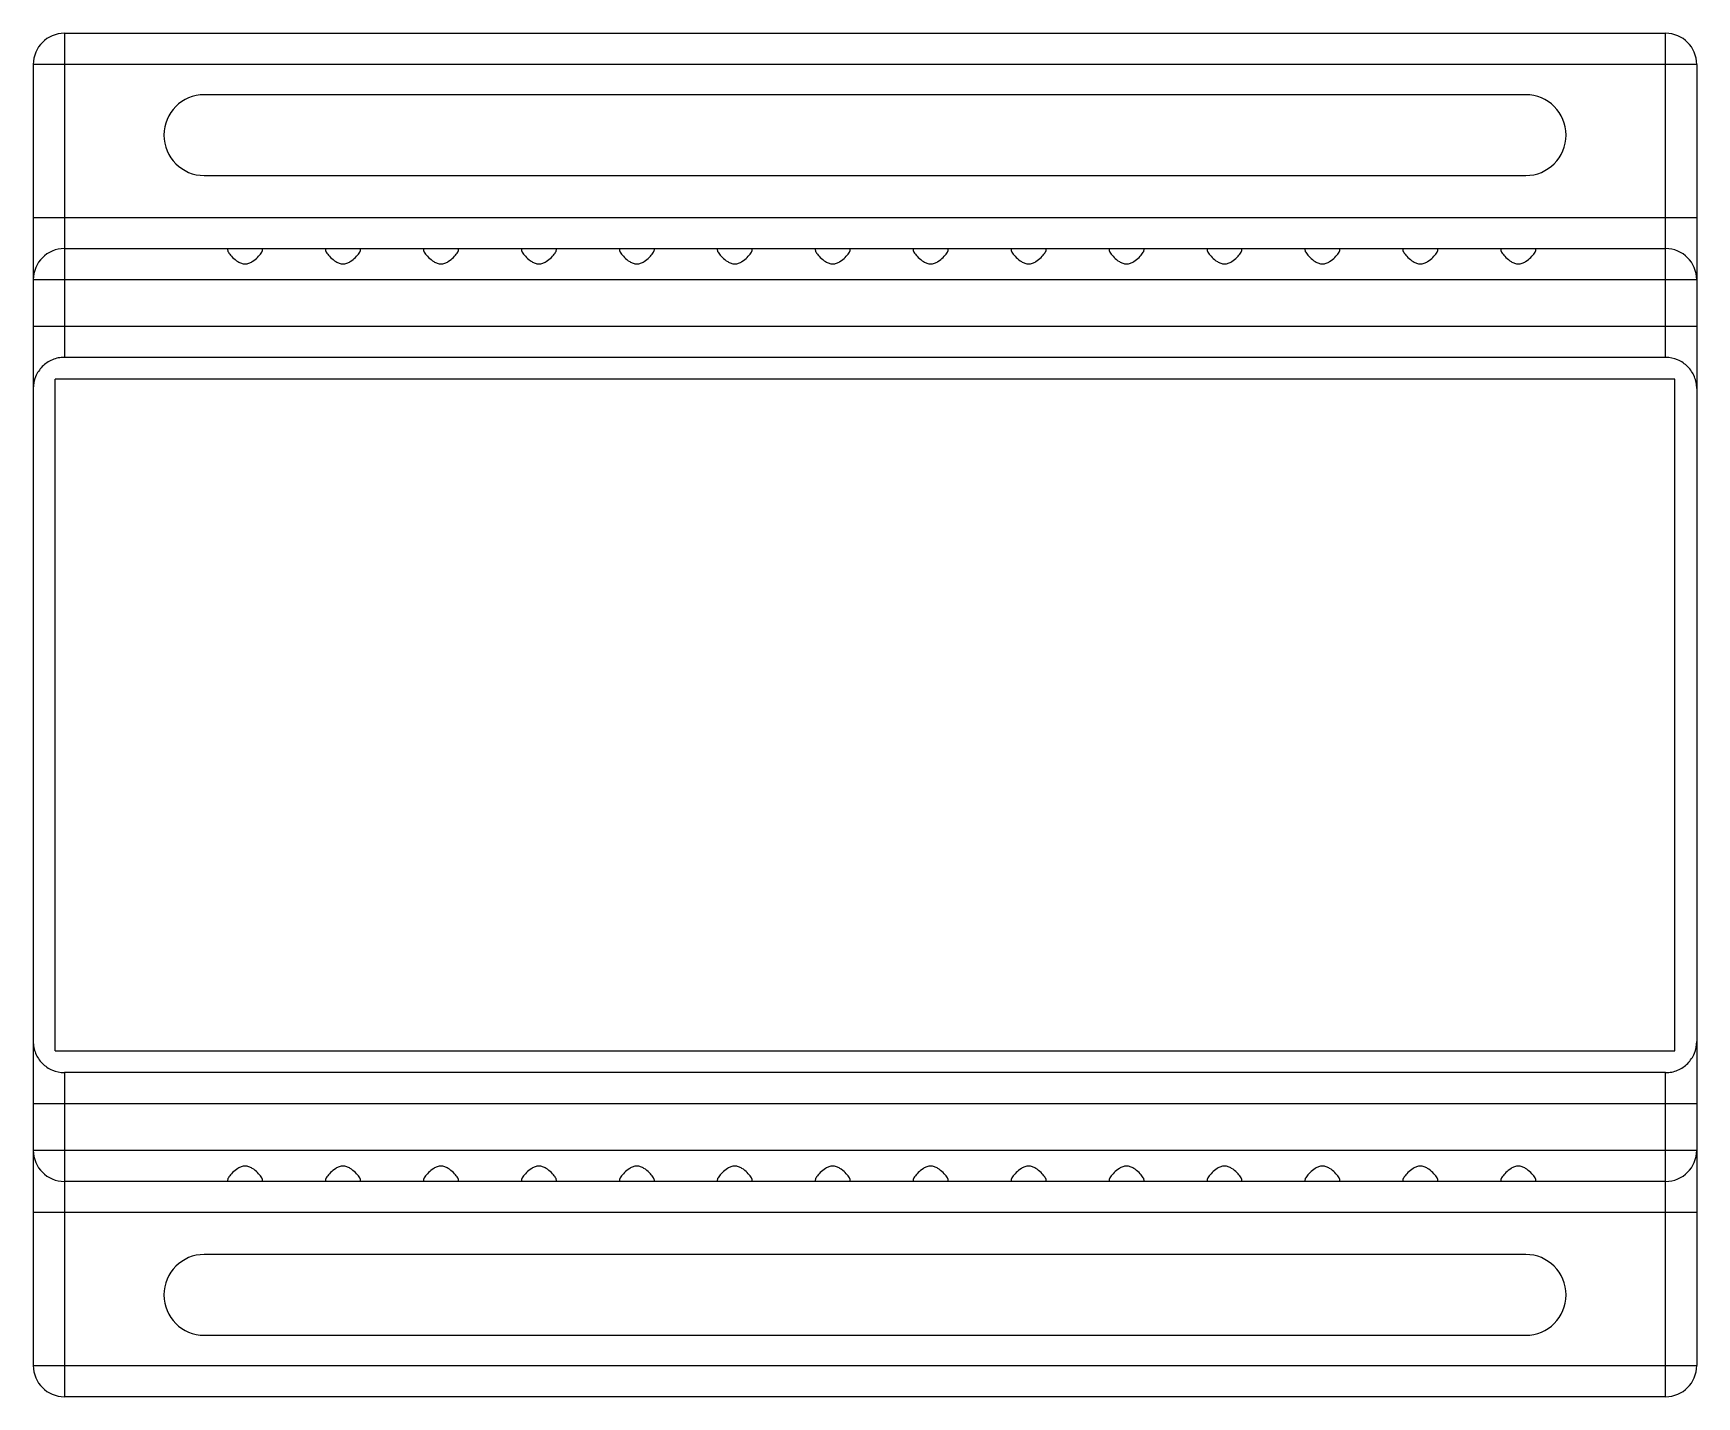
# Model space of a CAD drawing. Header units: millimetres. Extents: x -54 to 54, y -44 to 44.
import ezdxf

# ---------------------------------------------------------------- set-up
doc = ezdxf.new("R2010")
doc.units = ezdxf.units.MM

msp = doc.modelspace()

# ---------------------------------------------------------------- linework, layer by layer
at = {"color": 7, "linetype": 'Continuous', "lineweight": 25}
for p, q in [((-51.5, 43.85), (-51.5, 23)), ((-51.5, 43.85), (51.5, 43.85)), ((51.5, 23), (51.5, 43.85)), ((-53.5, 41.85), (-53.5, -41.85)), ((53.5, 41.85), (-53.5, 41.85)), ((53.5, 41.85), (53.5, -41.85)), ((42.5, 39.9), (-42.5, 39.9)), ((-42.5, 34.7), (42.5, 34.7)), ((-53.5, 32), (53.5, 32)), ((-51.5, 30), (51.5, 30)), ((-41, 30), (-41, 29.91)), ((-38.75, 29.91), (-38.75, 30)), ((-34.7, 30), (-34.7, 29.91)), ((-32.45, 29.91), (-32.45, 30)), ((-28.4, 30), (-28.4, 29.91)), ((-26.15, 29.91), (-26.15, 30)), ((-22.1, 30), (-22.1, 29.91)), ((-19.85, 29.91), (-19.85, 30)), ((-15.8, 30), (-15.8, 29.91)), ((-13.55, 29.91), (-13.55, 30)), ((-9.5, 30), (-9.5, 29.91)), ((-7.25, 29.91), (-7.25, 30)), ((-3.2, 30), (-3.2, 29.91)), ((-0.95, 29.91), (-0.95, 30)), ((3.1, 30), (3.1, 29.91)), ((5.35, 29.91), (5.35, 30)), ((9.4, 30), (9.4, 29.91)), ((11.65, 29.91), (11.65, 30)), ((15.7, 30), (15.7, 29.91)), ((17.95, 29.91), (17.95, 30)), ((22, 30), (22, 29.91)), ((24.25, 29.91), (24.25, 30)), ((28.3, 30), (28.3, 29.91)), ((30.55, 29.91), (30.55, 30)), ((34.6, 30), (34.6, 29.91)), ((36.85, 29.91), (36.85, 30)), ((40.9, 30), (40.9, 29.91)), ((43.15, 29.91), (43.15, 30)), ((53.5, 28), (-53.5, 28)), ((-53.5, 25), (53.5, 25)), ((51.5, 23), (-51.5, 23)), ((52.1, 21.6), (-52.1, 21.6)), ((-52.1, -21.6), (-52.1, 21.6)), ((52.1, -21.6), (52.1, 21.6)), ((-52.1, -21.6), (52.1, -21.6)), ((51.5, -23), (-51.5, -23)), ((-51.5, -23), (-51.5, -43.85)), ((51.5, -43.85), (51.5, -23)), ((53.5, -25), (-53.5, -25)), ((-53.5, -28), (53.5, -28)), ((-41, -29.91), (-41, -30)), ((-38.75, -30), (-38.75, -29.91)), ((-34.7, -29.91), (-34.7, -30)), ((-32.45, -30), (-32.45, -29.91)), ((-28.4, -29.91), (-28.4, -30)), ((-26.15, -30), (-26.15, -29.91)), ((-22.1, -29.91), (-22.1, -30)), ((-19.85, -30), (-19.85, -29.91)), ((-15.8, -29.91), (-15.8, -30)), ((-13.55, -30), (-13.55, -29.91)), ((-9.5, -29.91), (-9.5, -30)), ((-7.25, -30), (-7.25, -29.91)), ((-3.2, -29.91), (-3.2, -30)), ((-0.95, -30), (-0.95, -29.91)), ((3.1, -29.91), (3.1, -30)), ((5.35, -30), (5.35, -29.91)), ((9.4, -29.91), (9.4, -30)), ((11.65, -30), (11.65, -29.91)), ((15.7, -29.91), (15.7, -30)), ((17.95, -30), (17.95, -29.91)), ((22, -29.91), (22, -30)), ((24.25, -30), (24.25, -29.91)), ((28.3, -29.91), (28.3, -30)), ((30.55, -30), (30.55, -29.91)), ((34.6, -29.91), (34.6, -30)), ((36.85, -30), (36.85, -29.91)), ((40.9, -29.91), (40.9, -30)), ((43.15, -30), (43.15, -29.91)), ((51.5, -30), (-51.5, -30)), ((53.5, -32), (-53.5, -32)), ((42.5, -34.7), (-42.5, -34.7)), ((-42.5, -39.9), (42.5, -39.9)), ((-53.5, -41.85), (53.5, -41.85)), ((51.5, -43.85), (-51.5, -43.85))]:
    msp.add_line(p, q, dxfattribs=at)
for centre, radius, start, end in [((-51.5, 41.85), 2, 90, 180), ((51.5, 41.85), 2, 0, 90), ((-42.5, 37.3), 2.6, 90, 270), ((42.5, 37.3), 2.6, 270, 90), ((-51.5, 28), 2, 90, 180), ((51.5, 28), 2, 0, 90), ((-51.5, -28), 2, 180, 270), ((51.5, -28), 2, 270, 0), ((-42.5, -37.3), 2.6, 90, 270), ((42.5, -37.3), 2.6, 270, 90), ((-51.5, -41.85), 2, 180, 270), ((51.5, -41.85), 2, 270, 0)]:
    msp.add_arc(centre, radius, start, end, dxfattribs=at)
for points, knots in [([(-41, 29.91), (-41, 29.86), (-40.97, 29.79), (-40.85, 29.62), (-40.77, 29.53), (-40.58, 29.34), (-40.46, 29.24), (-40.27, 29.12), (-40.19, 29.08), (-40.04, 29.03), (-39.96, 29.01), (-39.79, 29.01), (-39.71, 29.03), (-39.55, 29.08), (-39.48, 29.12), (-39.28, 29.25), (-39.17, 29.34), (-38.98, 29.53), (-38.9, 29.62), (-38.78, 29.79), (-38.75, 29.86), (-38.75, 29.91)], [0, 0, 0, 0, 0.125, 0.125, 0.25, 0.25, 0.375, 0.375, 0.4375, 0.4375, 0.5, 0.5, 0.5625, 0.5625, 0.625, 0.625, 0.75, 0.75, 0.875, 0.875, 1, 1, 1, 1]), ([(-34.7, 29.91), (-34.7, 29.86), (-34.67, 29.79), (-34.55, 29.62), (-34.47, 29.53), (-34.28, 29.34), (-34.16, 29.24), (-33.97, 29.12), (-33.89, 29.08), (-33.74, 29.03), (-33.66, 29.01), (-33.49, 29.01), (-33.41, 29.03), (-33.25, 29.09), (-33.18, 29.12), (-32.98, 29.25), (-32.87, 29.34), (-32.68, 29.53), (-32.6, 29.62), (-32.48, 29.79), (-32.45, 29.86), (-32.45, 29.91)], [0, 0, 0, 0, 0.125, 0.125, 0.25, 0.25, 0.375, 0.375, 0.4375, 0.4375, 0.5, 0.5, 0.5625, 0.5625, 0.625, 0.625, 0.75, 0.75, 0.875, 0.875, 1, 1, 1, 1]), ([(-28.4, 29.91), (-28.4, 29.86), (-28.37, 29.79), (-28.25, 29.62), (-28.17, 29.53), (-27.98, 29.34), (-27.86, 29.24), (-27.67, 29.12), (-27.59, 29.08), (-27.44, 29.03), (-27.36, 29.01), (-27.19, 29.01), (-27.11, 29.03), (-26.95, 29.09), (-26.88, 29.12), (-26.68, 29.25), (-26.57, 29.34), (-26.38, 29.53), (-26.3, 29.62), (-26.18, 29.79), (-26.15, 29.86), (-26.15, 29.91)], [0, 0, 0, 0, 0.125, 0.125, 0.25, 0.25, 0.375, 0.375, 0.4375, 0.4375, 0.5, 0.5, 0.5625, 0.5625, 0.625, 0.625, 0.75, 0.75, 0.875, 0.875, 1, 1, 1, 1]), ([(-22.1, 29.91), (-22.1, 29.86), (-22.07, 29.79), (-21.95, 29.62), (-21.87, 29.53), (-21.68, 29.34), (-21.56, 29.24), (-21.37, 29.12), (-21.29, 29.08), (-21.14, 29.03), (-21.06, 29.01), (-20.89, 29.01), (-20.81, 29.03), (-20.65, 29.09), (-20.58, 29.12), (-20.38, 29.25), (-20.27, 29.34), (-20.08, 29.53), (-20, 29.62), (-19.88, 29.79), (-19.85, 29.86), (-19.85, 29.91)], [0, 0, 0, 0, 0.125, 0.125, 0.25, 0.25, 0.375, 0.375, 0.4375, 0.4375, 0.5, 0.5, 0.5625, 0.5625, 0.625, 0.625, 0.75, 0.75, 0.875, 0.875, 1, 1, 1, 1]), ([(-15.8, 29.91), (-15.8, 29.86), (-15.77, 29.79), (-15.65, 29.62), (-15.57, 29.53), (-15.38, 29.34), (-15.26, 29.24), (-15.07, 29.12), (-14.99, 29.08), (-14.84, 29.03), (-14.76, 29.01), (-14.59, 29.01), (-14.51, 29.03), (-14.35, 29.09), (-14.28, 29.12), (-14.08, 29.25), (-13.97, 29.34), (-13.78, 29.53), (-13.7, 29.62), (-13.58, 29.79), (-13.55, 29.86), (-13.55, 29.91)], [0, 0, 0, 0, 0.125, 0.125, 0.25, 0.25, 0.375, 0.375, 0.4375, 0.4375, 0.5, 0.5, 0.5625, 0.5625, 0.625, 0.625, 0.75, 0.75, 0.875, 0.875, 1, 1, 1, 1]), ([(-9.5, 29.91), (-9.5, 29.86), (-9.47, 29.79), (-9.35, 29.62), (-9.27, 29.53), (-9.08, 29.34), (-8.96, 29.24), (-8.77, 29.12), (-8.69, 29.08), (-8.54, 29.03), (-8.46, 29.01), (-8.29, 29.01), (-8.21, 29.03), (-8.05, 29.09), (-7.98, 29.12), (-7.78, 29.25), (-7.67, 29.34), (-7.48, 29.53), (-7.4, 29.62), (-7.28, 29.79), (-7.25, 29.86), (-7.25, 29.91)], [0, 0, 0, 0, 0.125, 0.125, 0.25, 0.25, 0.375, 0.375, 0.4375, 0.4375, 0.5, 0.5, 0.5625, 0.5625, 0.625, 0.625, 0.75, 0.75, 0.875, 0.875, 1, 1, 1, 1]), ([(-3.2, 29.91), (-3.2, 29.86), (-3.17, 29.79), (-3.05, 29.62), (-2.97, 29.53), (-2.78, 29.34), (-2.66, 29.24), (-2.47, 29.12), (-2.39, 29.08), (-2.24, 29.03), (-2.16, 29.01), (-1.99, 29.01), (-1.91, 29.03), (-1.75, 29.09), (-1.68, 29.12), (-1.48, 29.25), (-1.37, 29.34), (-1.18, 29.53), (-1.1, 29.62), (-0.98, 29.79), (-0.95, 29.86), (-0.95, 29.91)], [0, 0, 0, 0, 0.125, 0.125, 0.25, 0.25, 0.375, 0.375, 0.4375, 0.4375, 0.5, 0.5, 0.5625, 0.5625, 0.625, 0.625, 0.75, 0.75, 0.875, 0.875, 1, 1, 1, 1]), ([(3.1, 29.91), (3.1, 29.86), (3.13, 29.79), (3.25, 29.62), (3.33, 29.53), (3.52, 29.34), (3.64, 29.24), (3.83, 29.12), (3.91, 29.08), (4.06, 29.03), (4.14, 29.01), (4.31, 29.01), (4.39, 29.03), (4.55, 29.09), (4.62, 29.12), (4.82, 29.25), (4.93, 29.34), (5.12, 29.53), (5.2, 29.62), (5.32, 29.79), (5.35, 29.86), (5.35, 29.91)], [0, 0, 0, 0, 0.125, 0.125, 0.25, 0.25, 0.375, 0.375, 0.4375, 0.4375, 0.5, 0.5, 0.5625, 0.5625, 0.625, 0.625, 0.75, 0.75, 0.875, 0.875, 1, 1, 1, 1]), ([(9.4, 29.91), (9.4, 29.86), (9.43, 29.79), (9.55, 29.62), (9.63, 29.53), (9.82, 29.34), (9.94, 29.24), (10.13, 29.12), (10.21, 29.08), (10.36, 29.03), (10.44, 29.01), (10.61, 29.01), (10.69, 29.03), (10.85, 29.09), (10.92, 29.12), (11.12, 29.25), (11.23, 29.34), (11.42, 29.53), (11.5, 29.62), (11.62, 29.79), (11.65, 29.86), (11.65, 29.91)], [0, 0, 0, 0, 0.125, 0.125, 0.25, 0.25, 0.375, 0.375, 0.4375, 0.4375, 0.5, 0.5, 0.5625, 0.5625, 0.625, 0.625, 0.75, 0.75, 0.875, 0.875, 1, 1, 1, 1]), ([(15.7, 29.91), (15.7, 29.86), (15.73, 29.79), (15.85, 29.62), (15.93, 29.53), (16.12, 29.34), (16.24, 29.24), (16.43, 29.12), (16.51, 29.08), (16.66, 29.03), (16.74, 29.01), (16.91, 29.01), (16.99, 29.03), (17.15, 29.09), (17.22, 29.12), (17.42, 29.25), (17.53, 29.34), (17.72, 29.53), (17.8, 29.62), (17.92, 29.79), (17.95, 29.86), (17.95, 29.91)], [0, 0, 0, 0, 0.125, 0.125, 0.25, 0.25, 0.375, 0.375, 0.4375, 0.4375, 0.5, 0.5, 0.5625, 0.5625, 0.625, 0.625, 0.75, 0.75, 0.875, 0.875, 1, 1, 1, 1]), ([(22, 29.91), (22, 29.86), (22.03, 29.79), (22.15, 29.62), (22.23, 29.53), (22.42, 29.34), (22.54, 29.24), (22.73, 29.12), (22.81, 29.08), (22.96, 29.03), (23.04, 29.01), (23.21, 29.01), (23.29, 29.03), (23.45, 29.09), (23.52, 29.12), (23.72, 29.25), (23.83, 29.34), (24.02, 29.53), (24.1, 29.62), (24.22, 29.79), (24.25, 29.86), (24.25, 29.91)], [0, 0, 0, 0, 0.125, 0.125, 0.25, 0.25, 0.375, 0.375, 0.4375, 0.4375, 0.5, 0.5, 0.5625, 0.5625, 0.625, 0.625, 0.75, 0.75, 0.875, 0.875, 1, 1, 1, 1]), ([(28.3, 29.91), (28.3, 29.86), (28.33, 29.79), (28.45, 29.62), (28.53, 29.53), (28.72, 29.34), (28.84, 29.24), (29.03, 29.12), (29.11, 29.08), (29.26, 29.03), (29.34, 29.01), (29.51, 29.01), (29.59, 29.03), (29.75, 29.09), (29.82, 29.12), (30.02, 29.25), (30.13, 29.34), (30.32, 29.53), (30.4, 29.62), (30.52, 29.79), (30.55, 29.86), (30.55, 29.91)], [0, 0, 0, 0, 0.125, 0.125, 0.25, 0.25, 0.375, 0.375, 0.4375, 0.4375, 0.5, 0.5, 0.5625, 0.5625, 0.625, 0.625, 0.75, 0.75, 0.875, 0.875, 1, 1, 1, 1]), ([(34.6, 29.91), (34.6, 29.86), (34.63, 29.79), (34.75, 29.62), (34.83, 29.53), (35.02, 29.34), (35.14, 29.24), (35.33, 29.12), (35.41, 29.08), (35.56, 29.03), (35.64, 29.01), (35.81, 29.01), (35.89, 29.03), (36.05, 29.09), (36.12, 29.12), (36.32, 29.25), (36.43, 29.34), (36.62, 29.53), (36.7, 29.62), (36.82, 29.79), (36.85, 29.86), (36.85, 29.91)], [0, 0, 0, 0, 0.125, 0.125, 0.25, 0.25, 0.375, 0.375, 0.4375, 0.4375, 0.5, 0.5, 0.5625, 0.5625, 0.625, 0.625, 0.75, 0.75, 0.875, 0.875, 1, 1, 1, 1]), ([(40.9, 29.91), (40.9, 29.86), (40.93, 29.79), (41.05, 29.62), (41.13, 29.53), (41.32, 29.34), (41.44, 29.24), (41.63, 29.12), (41.71, 29.08), (41.86, 29.03), (41.94, 29.01), (42.11, 29.01), (42.19, 29.03), (42.35, 29.09), (42.42, 29.12), (42.62, 29.25), (42.73, 29.34), (42.92, 29.53), (43, 29.62), (43.12, 29.79), (43.15, 29.86), (43.15, 29.91)], [0, 0, 0, 0, 0.125, 0.125, 0.25, 0.25, 0.375, 0.375, 0.4375, 0.4375, 0.5, 0.5, 0.5625, 0.5625, 0.625, 0.625, 0.75, 0.75, 0.875, 0.875, 1, 1, 1, 1]), ([(-51.5, 23), (-51.63, 23), (-51.76, 22.99), (-52.02, 22.94), (-52.15, 22.9), (-52.39, 22.79), (-52.51, 22.73), (-52.73, 22.59), (-52.83, 22.5), (-53.1, 22.22), (-53.25, 22), (-53.45, 21.52), (-53.5, 21.26), (-53.5, 21)], [0, 0, 0, 0, 0.125, 0.125, 0.25, 0.25, 0.375, 0.375, 0.5, 0.5, 0.75, 0.75, 1, 1, 1, 1]), ([(53.5, 21), (53.5, 21.13), (53.49, 21.26), (53.44, 21.51), (53.4, 21.64), (53.3, 21.88), (53.24, 21.99), (53.1, 22.21), (53.01, 22.31), (52.83, 22.5), (52.73, 22.58), (52.51, 22.73), (52.39, 22.79), (52.03, 22.95), (51.77, 23), (51.5, 23)], [0, 0, 0, 0, 0.125, 0.125, 0.25, 0.25, 0.375, 0.375, 0.5, 0.5, 0.625, 0.625, 0.75, 0.75, 1, 1, 1, 1]), ([(-53.5, -21), (-53.5, -21.13), (-53.49, -21.26), (-53.44, -21.51), (-53.4, -21.64), (-53.3, -21.88), (-53.24, -21.99), (-53.1, -22.21), (-53.01, -22.31), (-52.83, -22.5), (-52.73, -22.58), (-52.51, -22.73), (-52.39, -22.79), (-52.03, -22.95), (-51.77, -23), (-51.5, -23)], [0, 0, 0, 0, 0.125, 0.125, 0.25, 0.25, 0.375, 0.375, 0.5, 0.5, 0.625, 0.625, 0.75, 0.75, 1, 1, 1, 1]), ([(51.5, -23), (51.63, -23), (51.76, -22.99), (52.02, -22.94), (52.15, -22.9), (52.39, -22.79), (52.51, -22.73), (52.73, -22.59), (52.83, -22.5), (53.1, -22.22), (53.25, -22), (53.45, -21.52), (53.5, -21.26), (53.5, -21)], [0, 0, 0, 0, 0.125, 0.125, 0.25, 0.25, 0.375, 0.375, 0.5, 0.5, 0.75, 0.75, 1, 1, 1, 1]), ([(-38.75, -29.91), (-38.75, -29.86), (-38.78, -29.79), (-38.9, -29.62), (-38.98, -29.53), (-39.17, -29.34), (-39.29, -29.24), (-39.48, -29.12), (-39.56, -29.08), (-39.71, -29.03), (-39.79, -29.01), (-39.96, -29.01), (-40.04, -29.03), (-40.2, -29.08), (-40.27, -29.12), (-40.47, -29.25), (-40.58, -29.34), (-40.77, -29.53), (-40.85, -29.62), (-40.97, -29.79), (-41, -29.86), (-41, -29.91)], [0, 0, 0, 0, 0.125, 0.125, 0.25, 0.25, 0.375, 0.375, 0.4375, 0.4375, 0.5, 0.5, 0.5625, 0.5625, 0.625, 0.625, 0.75, 0.75, 0.875, 0.875, 1, 1, 1, 1]), ([(-32.45, -29.91), (-32.45, -29.86), (-32.48, -29.79), (-32.6, -29.62), (-32.68, -29.53), (-32.87, -29.34), (-32.99, -29.24), (-33.18, -29.12), (-33.26, -29.08), (-33.41, -29.03), (-33.49, -29.01), (-33.66, -29.01), (-33.74, -29.03), (-33.9, -29.09), (-33.97, -29.12), (-34.17, -29.25), (-34.28, -29.34), (-34.47, -29.53), (-34.55, -29.62), (-34.67, -29.79), (-34.7, -29.86), (-34.7, -29.91)], [0, 0, 0, 0, 0.125, 0.125, 0.25, 0.25, 0.375, 0.375, 0.4375, 0.4375, 0.5, 0.5, 0.5625, 0.5625, 0.625, 0.625, 0.75, 0.75, 0.875, 0.875, 1, 1, 1, 1]), ([(-26.15, -29.91), (-26.15, -29.86), (-26.18, -29.79), (-26.3, -29.62), (-26.38, -29.53), (-26.57, -29.34), (-26.69, -29.24), (-26.88, -29.12), (-26.96, -29.08), (-27.11, -29.03), (-27.19, -29.01), (-27.36, -29.01), (-27.44, -29.03), (-27.6, -29.09), (-27.67, -29.12), (-27.87, -29.25), (-27.98, -29.34), (-28.17, -29.53), (-28.25, -29.62), (-28.37, -29.79), (-28.4, -29.86), (-28.4, -29.91)], [0, 0, 0, 0, 0.125, 0.125, 0.25, 0.25, 0.375, 0.375, 0.4375, 0.4375, 0.5, 0.5, 0.5625, 0.5625, 0.625, 0.625, 0.75, 0.75, 0.875, 0.875, 1, 1, 1, 1]), ([(-19.85, -29.91), (-19.85, -29.86), (-19.88, -29.79), (-20, -29.62), (-20.08, -29.53), (-20.27, -29.34), (-20.39, -29.24), (-20.58, -29.12), (-20.66, -29.08), (-20.81, -29.03), (-20.89, -29.01), (-21.06, -29.01), (-21.14, -29.03), (-21.3, -29.09), (-21.37, -29.12), (-21.57, -29.25), (-21.68, -29.34), (-21.87, -29.53), (-21.95, -29.62), (-22.07, -29.79), (-22.1, -29.86), (-22.1, -29.91)], [0, 0, 0, 0, 0.125, 0.125, 0.25, 0.25, 0.375, 0.375, 0.4375, 0.4375, 0.5, 0.5, 0.5625, 0.5625, 0.625, 0.625, 0.75, 0.75, 0.875, 0.875, 1, 1, 1, 1]), ([(-13.55, -29.91), (-13.55, -29.86), (-13.58, -29.79), (-13.7, -29.62), (-13.78, -29.53), (-13.97, -29.34), (-14.09, -29.24), (-14.28, -29.12), (-14.36, -29.08), (-14.51, -29.03), (-14.59, -29.01), (-14.76, -29.01), (-14.84, -29.03), (-15, -29.09), (-15.07, -29.12), (-15.27, -29.25), (-15.38, -29.34), (-15.57, -29.53), (-15.65, -29.62), (-15.77, -29.79), (-15.8, -29.86), (-15.8, -29.91)], [0, 0, 0, 0, 0.125, 0.125, 0.25, 0.25, 0.375, 0.375, 0.4375, 0.4375, 0.5, 0.5, 0.5625, 0.5625, 0.625, 0.625, 0.75, 0.75, 0.875, 0.875, 1, 1, 1, 1]), ([(-7.25, -29.91), (-7.25, -29.86), (-7.28, -29.79), (-7.4, -29.62), (-7.48, -29.53), (-7.67, -29.34), (-7.79, -29.24), (-7.98, -29.12), (-8.06, -29.08), (-8.21, -29.03), (-8.29, -29.01), (-8.46, -29.01), (-8.54, -29.03), (-8.7, -29.09), (-8.77, -29.12), (-8.97, -29.25), (-9.08, -29.34), (-9.27, -29.53), (-9.35, -29.62), (-9.47, -29.79), (-9.5, -29.86), (-9.5, -29.91)], [0, 0, 0, 0, 0.125, 0.125, 0.25, 0.25, 0.375, 0.375, 0.4375, 0.4375, 0.5, 0.5, 0.5625, 0.5625, 0.625, 0.625, 0.75, 0.75, 0.875, 0.875, 1, 1, 1, 1]), ([(-0.95, -29.91), (-0.95, -29.86), (-0.98, -29.79), (-1.1, -29.62), (-1.18, -29.53), (-1.37, -29.34), (-1.49, -29.24), (-1.68, -29.12), (-1.76, -29.08), (-1.91, -29.03), (-1.99, -29.01), (-2.16, -29.01), (-2.24, -29.03), (-2.4, -29.09), (-2.47, -29.12), (-2.67, -29.25), (-2.78, -29.34), (-2.97, -29.53), (-3.05, -29.62), (-3.17, -29.79), (-3.2, -29.86), (-3.2, -29.91)], [0, 0, 0, 0, 0.125, 0.125, 0.25, 0.25, 0.375, 0.375, 0.4375, 0.4375, 0.5, 0.5, 0.5625, 0.5625, 0.625, 0.625, 0.75, 0.75, 0.875, 0.875, 1, 1, 1, 1]), ([(5.35, -29.91), (5.35, -29.86), (5.32, -29.79), (5.2, -29.62), (5.12, -29.53), (4.93, -29.34), (4.81, -29.24), (4.62, -29.12), (4.54, -29.08), (4.39, -29.03), (4.31, -29.01), (4.14, -29.01), (4.06, -29.03), (3.9, -29.09), (3.83, -29.12), (3.63, -29.25), (3.52, -29.34), (3.33, -29.53), (3.25, -29.62), (3.13, -29.79), (3.1, -29.86), (3.1, -29.91)], [0, 0, 0, 0, 0.125, 0.125, 0.25, 0.25, 0.375, 0.375, 0.4375, 0.4375, 0.5, 0.5, 0.5625, 0.5625, 0.625, 0.625, 0.75, 0.75, 0.875, 0.875, 1, 1, 1, 1]), ([(11.65, -29.91), (11.65, -29.86), (11.62, -29.79), (11.5, -29.62), (11.42, -29.53), (11.23, -29.34), (11.11, -29.24), (10.92, -29.12), (10.84, -29.08), (10.69, -29.03), (10.61, -29.01), (10.44, -29.01), (10.36, -29.03), (10.2, -29.09), (10.13, -29.12), (9.93, -29.25), (9.82, -29.34), (9.63, -29.53), (9.55, -29.62), (9.43, -29.79), (9.4, -29.86), (9.4, -29.91)], [0, 0, 0, 0, 0.125, 0.125, 0.25, 0.25, 0.375, 0.375, 0.4375, 0.4375, 0.5, 0.5, 0.5625, 0.5625, 0.625, 0.625, 0.75, 0.75, 0.875, 0.875, 1, 1, 1, 1]), ([(17.95, -29.91), (17.95, -29.86), (17.92, -29.79), (17.8, -29.62), (17.72, -29.53), (17.53, -29.34), (17.41, -29.24), (17.22, -29.12), (17.14, -29.08), (16.99, -29.03), (16.91, -29.01), (16.74, -29.01), (16.66, -29.03), (16.5, -29.09), (16.43, -29.12), (16.23, -29.25), (16.12, -29.34), (15.93, -29.53), (15.85, -29.62), (15.73, -29.79), (15.7, -29.86), (15.7, -29.91)], [0, 0, 0, 0, 0.125, 0.125, 0.25, 0.25, 0.375, 0.375, 0.4375, 0.4375, 0.5, 0.5, 0.5625, 0.5625, 0.625, 0.625, 0.75, 0.75, 0.875, 0.875, 1, 1, 1, 1]), ([(24.25, -29.91), (24.25, -29.86), (24.22, -29.79), (24.1, -29.62), (24.02, -29.53), (23.83, -29.34), (23.71, -29.24), (23.52, -29.12), (23.44, -29.08), (23.29, -29.03), (23.21, -29.01), (23.04, -29.01), (22.96, -29.03), (22.8, -29.09), (22.73, -29.12), (22.53, -29.25), (22.42, -29.34), (22.23, -29.53), (22.15, -29.62), (22.03, -29.79), (22, -29.86), (22, -29.91)], [0, 0, 0, 0, 0.125, 0.125, 0.25, 0.25, 0.375, 0.375, 0.4375, 0.4375, 0.5, 0.5, 0.5625, 0.5625, 0.625, 0.625, 0.75, 0.75, 0.875, 0.875, 1, 1, 1, 1]), ([(30.55, -29.91), (30.55, -29.86), (30.52, -29.79), (30.4, -29.62), (30.32, -29.53), (30.13, -29.34), (30.01, -29.24), (29.82, -29.12), (29.74, -29.08), (29.59, -29.03), (29.51, -29.01), (29.34, -29.01), (29.26, -29.03), (29.1, -29.09), (29.03, -29.12), (28.83, -29.25), (28.72, -29.34), (28.53, -29.53), (28.45, -29.62), (28.33, -29.79), (28.3, -29.86), (28.3, -29.91)], [0, 0, 0, 0, 0.125, 0.125, 0.25, 0.25, 0.375, 0.375, 0.4375, 0.4375, 0.5, 0.5, 0.5625, 0.5625, 0.625, 0.625, 0.75, 0.75, 0.875, 0.875, 1, 1, 1, 1]), ([(36.85, -29.91), (36.85, -29.86), (36.82, -29.79), (36.7, -29.62), (36.62, -29.53), (36.43, -29.34), (36.31, -29.24), (36.12, -29.12), (36.04, -29.08), (35.89, -29.03), (35.81, -29.01), (35.64, -29.01), (35.56, -29.03), (35.4, -29.09), (35.33, -29.12), (35.13, -29.25), (35.02, -29.34), (34.83, -29.53), (34.75, -29.62), (34.63, -29.79), (34.6, -29.86), (34.6, -29.91)], [0, 0, 0, 0, 0.125, 0.125, 0.25, 0.25, 0.375, 0.375, 0.4375, 0.4375, 0.5, 0.5, 0.5625, 0.5625, 0.625, 0.625, 0.75, 0.75, 0.875, 0.875, 1, 1, 1, 1]), ([(43.15, -29.91), (43.15, -29.86), (43.12, -29.79), (43, -29.62), (42.92, -29.53), (42.73, -29.34), (42.61, -29.24), (42.42, -29.12), (42.34, -29.08), (42.19, -29.03), (42.11, -29.01), (41.94, -29.01), (41.86, -29.03), (41.7, -29.09), (41.63, -29.12), (41.43, -29.25), (41.32, -29.34), (41.13, -29.53), (41.05, -29.62), (40.93, -29.79), (40.9, -29.86), (40.9, -29.91)], [0, 0, 0, 0, 0.125, 0.125, 0.25, 0.25, 0.375, 0.375, 0.4375, 0.4375, 0.5, 0.5, 0.5625, 0.5625, 0.625, 0.625, 0.75, 0.75, 0.875, 0.875, 1, 1, 1, 1])]:
    msp.add_open_spline(points, degree=3, knots=knots, dxfattribs=at)

doc.saveas('drawing.dxf')
